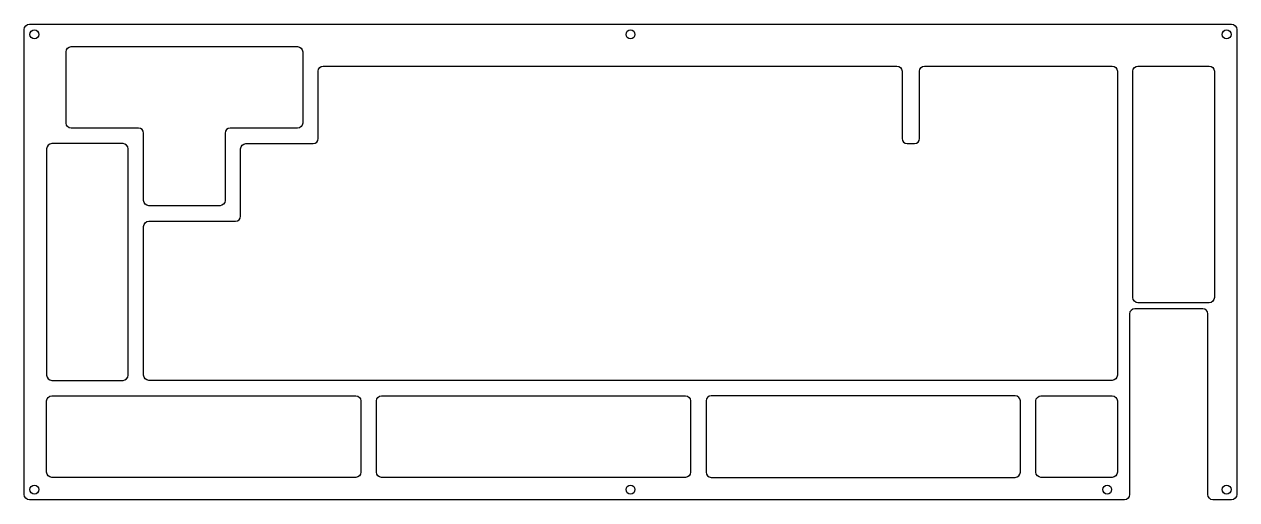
# Model space of a CAD drawing. Header units: millimetres. Extents: x -292 to 6, y -6 to 111.
import ezdxf

# ---------------------------------------------------------------- set-up
doc = ezdxf.new("R2010")
doc.units = ezdxf.units.MM
doc.layers.get('0').update_dxf_attribs({"linetype": 'CONTINUOUS'})

msp = doc.modelspace()

# ---------------------------------------------------------------- linework, layer by layer
for points in [[(-19.0875, 40.8875, 0.41421356), (-20.3375, 39.6375), (-20.3375, -4.725, -0.41421356), (-21.5875, -5.975), (-290.475, -5.975, -0.41421356), (-291.725, -4.725), (-291.725, 109.5, -0.41421356), (-290.475, 110.75), (4.725, 110.75, -0.41421356), (5.975, 109.5), (5.975, -4.725, -0.41421356), (4.725, -5.975), (0.136, -5.975, -0.41421356), (-1.114, -4.725), (-1.114, 39.6375, 0.41421356), (-2.364, 40.8875)], [(-243.6625, 66.2), (-261.1625, 66.2, -0.41421356), (-262.4125, 67.45), (-262.4125, 84, 0.41421356), (-263.6625, 85.25), (-280.2125, 85.25, -0.41421356), (-281.4625, 86.5), (-281.4625, 104, -0.41421356), (-280.2125, 105.25), (-224.6125, 105.25, -0.41421356), (-223.3625, 104), (-223.3625, 86.5, -0.41421356), (-224.6125, 85.25), (-241.1625, 85.25, 0.41421356), (-242.4125, 84), (-242.4125, 67.45, -0.41421356)], [(-262.4125, 24.5875), (-262.4125, 61.1375, -0.41421356), (-261.1625, 62.3875), (-239.85, 62.3875, 0.41421356), (-238.6, 63.6375), (-238.6, 80.1875, -0.41421356), (-237.35, 81.4375), (-220.7998, 81.4375, 0.41421356), (-219.5498, 82.6875), (-219.5498, 99.2375, -0.41421356), (-218.2997, 100.4875), (-77.45, 100.4875, -0.41421356), (-76.2, 99.2375), (-76.2, 82.6875, 0.41421356), (-74.95, 81.4375), (-73.1625, 81.4375, 0.41421356), (-71.9125, 82.6875), (-71.9125, 99.2375, -0.41421356), (-70.6625, 100.4875), (-24.587, 100.4875, -0.41421356), (-23.337, 99.2375), (-23.337, 24.5875, -0.41421356), (-24.587, 23.3375), (-261.1625, 23.3375, -0.41421356)], [(0.475, 99.2375), (0.475, 43.6375, -0.41421356), (-0.775, 42.3875), (-18.275, 42.3875, -0.41421356), (-19.525, 43.6375), (-19.525, 99.2375, -0.41421356), (-18.275, 100.4875), (-0.775, 100.4875, -0.41421356)], [(-266.225, 80.1875, 0.41421356), (-267.475, 81.4375), (-284.975, 81.4375, 0.41421356), (-286.225, 80.1875), (-286.225, 24.5875, 0.41421356), (-284.975, 23.3375), (-267.475, 23.3375, 0.41421356), (-266.225, 24.5875)], [(-284.975, 19.525), (-210.325, 19.525, -0.41421356), (-209.075, 18.275), (-209.075, 0.775, -0.41421356), (-210.325, -0.475), (-284.975, -0.475, -0.41421356), (-286.225, 0.775), (-286.225, 18.275, -0.41421356)], [(-129.3625, -0.475), (-204.0125, -0.475, -0.41421356), (-205.2625, 0.775), (-205.2625, 18.275, -0.41421356), (-204.0125, 19.525), (-129.3625, 19.525, -0.41421356), (-128.1125, 18.275), (-128.1125, 0.775, -0.41421356)], [(-123.05, 19.525, 0.41421356), (-124.3, 18.275), (-124.3, 0.775, 0.41421356), (-123.05, -0.475), (-48.4, -0.475, 0.41421356), (-47.15, 0.775), (-47.15, 18.275, 0.41421356), (-48.4, 19.525)], [(-43.3375, 0.775), (-43.3375, 18.275, -0.41421356), (-42.0875, 19.525), (-24.5875, 19.525, -0.41421356), (-23.3375, 18.275), (-23.3375, 0.775, -0.41421356), (-24.5875, -0.475), (-42.0875, -0.475, -0.41421356)]]:
    msp.add_lwpolyline(points, format="xyb", close=True)
for centre in [(-289.225, 108.25), (-142.875, 108.25), (3.475, 108.25), (-289.225, -3.475), (-142.875, -3.475), (-25.8375, -3.475), (3.475, -3.475)]:
    msp.add_circle(centre, 1.1)

doc.saveas('drawing.dxf')
